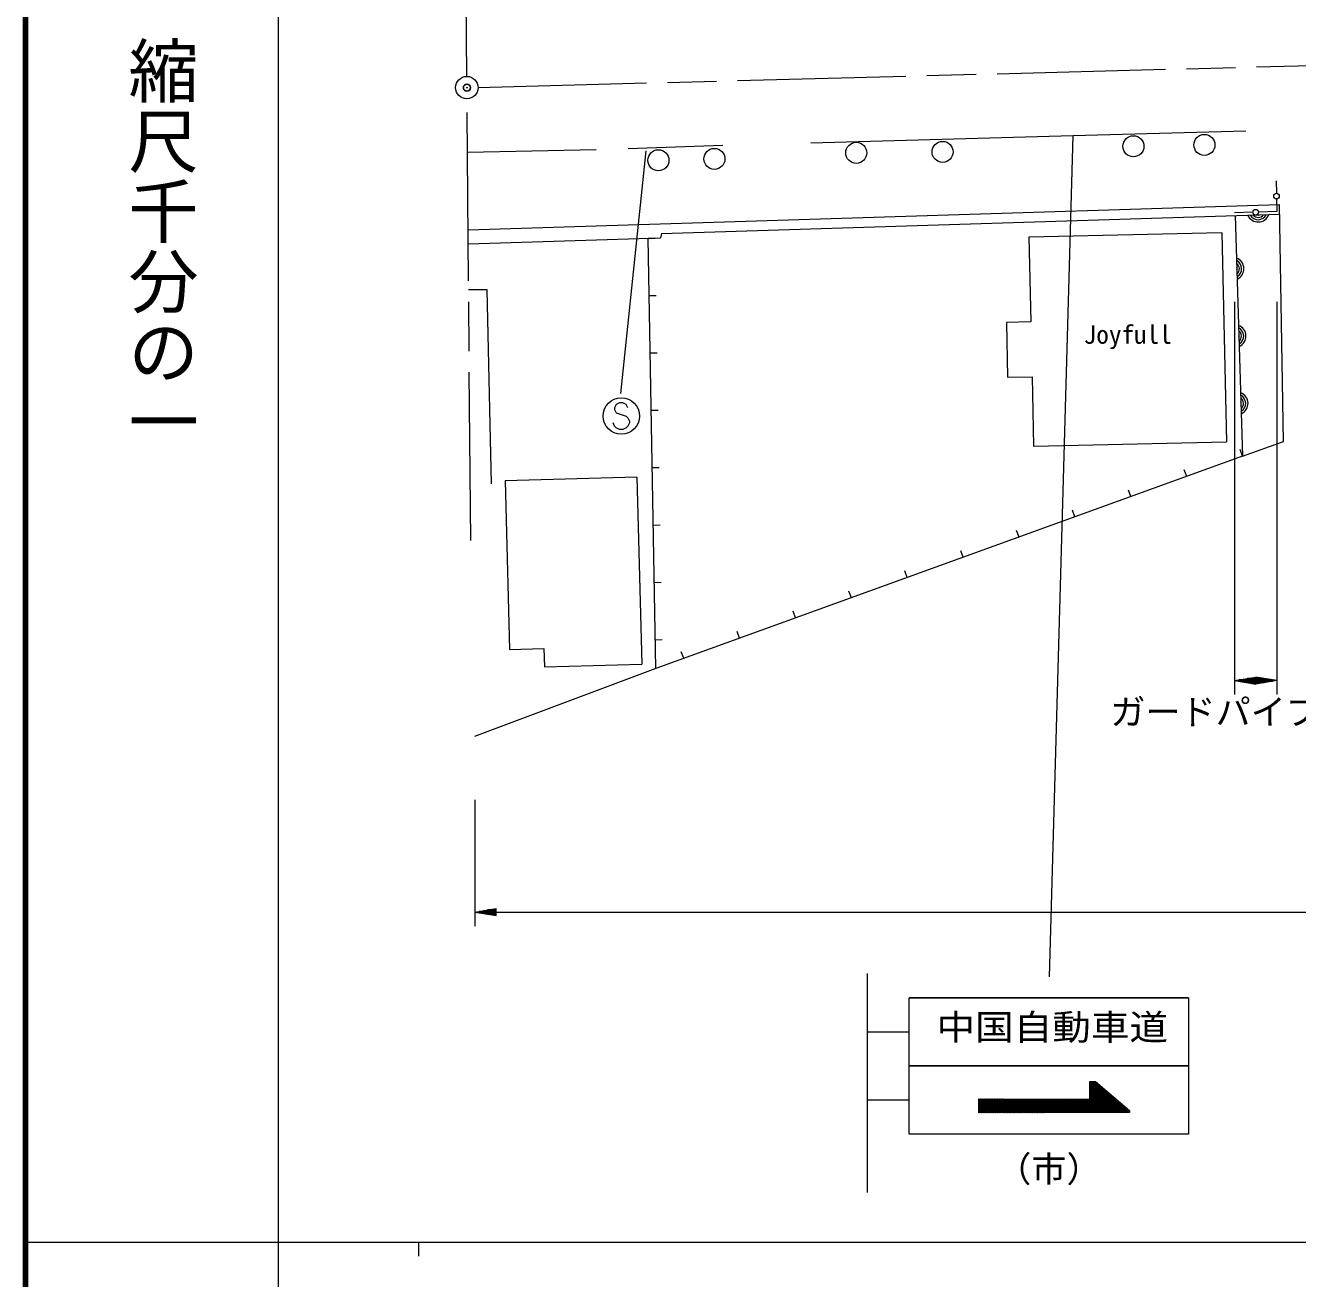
# Model space of a CAD drawing. Units: millimetres, scale not verified. Extents: x 40000 to 680000, y 20000 to 380000.
# Drawn here: x 40000 to 130658, y 202409 to 291731 of the extents above; entities that cross this region are included whole.
import ezdxf
from ezdxf.enums import TextEntityAlignment as Align

# ---------------------------------------------------------------- set-up
doc = ezdxf.new("R2010")
doc.units = ezdxf.units.MM
doc.header["$LTSCALE"] = 1000
doc.header["$PDMODE"] = 32
doc.header["$PDSIZE"] = 500
doc.linetypes.add('CHAIN', pattern=[18.5, 12, -1.5, 3.5, -1.5])
for name, color, linetype, lineweight in [('M-BGD', 7, 'Continuous', 13), ('M-BMK', 2, 'CHAIN', 13), ('M-BMK-SRVR', 3, 'Continuous', 13), ('M-STR-HTXT', 7, 'Continuous', 13), ('M-STR-STRC', 7, 'Continuous', 13), ('M-STR-STRD', 7, 'Continuous', 13), ('M-TTL', 2, 'Continuous', 140), ('M-TTL-BAND', 7, 'Continuous', 13)]:
    doc.layers.add(name, color=color, linetype=linetype, lineweight=lineweight)
doc.layers.add('M-OTRS', color=6, linetype='Continuous')
doc.styles.add('@ＭＳ ゴシック', font='')
doc.styles.add('ＭＳ ゴシック', font='')
doc.styles.get('@ＭＳ ゴシック').set_extended_font_data('@MS Gothic')
doc.styles.get('ＭＳ ゴシック').set_extended_font_data('MS Gothic')

msp = doc.modelspace()

# ---------------------------------------------------------------- linework, layer by layer
at = {"layer": 'M-BGD'}
for p, q in [((129137, 280664), (129152, 279764)), ((71544, 277166), (129366, 278970)), ((127475, 278411), (126176, 278370)), ((85325, 276896), (129377, 278270)), ((126222, 278172), (126741, 261026)), ((71575, 276167), (85257, 276593)), ((84386, 276566), (84886, 276575)), ((85325, 276896), (85257, 276593)), ((125263, 276940), (125599, 262061)), ((84457, 272477), (84957, 272486)), ((84528, 268388), (85028, 268397)), ((84599, 264299), (85099, 264308)), ((126741, 261026), (126571, 261496)), ((84670, 260210), (85170, 260219)), ((83565, 259523), (83925, 246203)), ((122758, 259585), (122588, 260055)), ((118775, 258144), (118605, 258615)), ((114792, 256704), (114622, 257174)), ((84741, 256121), (85241, 256130)), ((110809, 255263), (110639, 255733)), ((106826, 253822), (106656, 254293)), ((84812, 252032), (85312, 252041)), ((102842, 252382), (102672, 252852)), ((98859, 250941), (98689, 251411)), ((94876, 249500), (94706, 249971)), ((90893, 248060), (90723, 248530)), ((84883, 247943), (85383, 247952)), ((86910, 246619), (86740, 247089)), ((84918, 245899), (72003, 241054))]:
    msp.add_line(p, q, dxfattribs=at)
for points in [[(129159, 279364), (129174, 278464), (127875, 278424)], [(126741, 261026), (129650, 262079), (129366, 278970)], [(126741, 261026), (84918, 245899), (84386, 276566)], [(125263, 276940), (111515, 276629), (111652, 270593), (109908, 270554), (109996, 266652), (111740, 266691), (111851, 261750), (125599, 262061)], [(73222, 259067), (72910, 272890), (71581, 272890)], [(83565, 259523), (74182, 259269), (74507, 247244), (76950, 247310), (76985, 246016), (83925, 246203)]]:
    msp.add_lwpolyline(points, dxfattribs=at)
for centre, radius in [((118962, 283117), 750), ((124017, 283216), 750), ((85109, 282119), 750), ((89100, 282219), 750), ((99209, 282651), 750), ((105361, 282718), 750), ((129156, 279564), 200), ((127675, 278417), 200)]:
    msp.add_circle(centre, radius, dxfattribs=at)
for centre, radius, start, end in [((127851, 278535), 812, 204.40729, 339.16756), ((127851, 278535), 650, 210.52308, 333.05177), ((127851, 278535), 488, 221.65577, 321.91908), ((127851, 278535), 325, 255.84506, 287.72979), ((126024, 274387), 812, 294.35397, 69.11424), ((126024, 274387), 650, 300.46976, 62.99845), ((126024, 274387), 488, 311.60245, 51.86576), ((126024, 274387), 325, 345.79174, 17.67647), ((126169, 269589), 812, 294.35397, 69.11424), ((126169, 269589), 650, 300.46976, 62.99845), ((126169, 269589), 488, 311.60245, 51.86576), ((126169, 269589), 325, 345.79174, 17.67647), ((126315, 264792), 812, 294.35397, 69.11424), ((126315, 264792), 650, 300.46976, 62.99845), ((126315, 264792), 488, 311.60245, 51.86576), ((126315, 264792), 325, 345.79174, 17.67647)]:
    msp.add_arc(centre, radius, start, end, dxfattribs=at)
at = {"layer": 'M-BMK'}
for p, q in [((71451, 288097), (71236, 313379)), ((72258, 287318), (170685, 289903)), ((71733, 255019), (71465, 286497))]:
    msp.add_line(p, q, dxfattribs=at)
at = {"layer": 'M-BMK-SRVR'}
msp.add_circle((71458, 287297), 800, dxfattribs=at)
at = {"layer": 'M-OTRS'}
msp.add_point((71458, 287297), dxfattribs=at)
at = {"layer": 'M-STR-HTXT'}
for p, q in [((126176, 272038), (126176, 244038)), ((129174, 272038), (129174, 244038)), ((126176, 245038), (127676, 245288)), ((126176, 245038), (127676, 244788)), ((126176, 245038), (127676, 245038)), ((127676, 245088), (126476, 245088)), ((127676, 244988), (126476, 244988)), ((126776, 245138), (127676, 245138)), ((126776, 244938), (127676, 244938)), ((127676, 245188), (127076, 245188)), ((127676, 244888), (127076, 244888)), ((127376, 245238), (127676, 245238)), ((127376, 244838), (127676, 244838)), ((129174, 245038), (127674, 245288)), ((127674, 245288), (127674, 244788)), ((127974, 245238), (127674, 245238)), ((127674, 245188), (128274, 245188)), ((128574, 245138), (127674, 245138)), ((127674, 245088), (128874, 245088)), ((129174, 245038), (127674, 244788)), ((129174, 245038), (127674, 245038)), ((127674, 244988), (128874, 244988)), ((128574, 244938), (127674, 244938)), ((127674, 244888), (128274, 244888)), ((127974, 244838), (127674, 244838)), ((127676, 244788), (127676, 245288)), ((127676, 245038), (128192, 245038)), ((72035, 236534), (72035, 227534)), ((72035, 228534), (73535, 228784)), ((72035, 228534), (73535, 228284)), ((72035, 228534), (73535, 228534)), ((73535, 228584), (72335, 228584)), ((73535, 228484), (72335, 228484)), ((72635, 228634), (73535, 228634)), ((73535, 228684), (72935, 228684)), ((73235, 228734), (73535, 228734)), ((73535, 228284), (73535, 228784)), ((73535, 228534), (218213, 228534)), ((72635, 228434), (73535, 228434)), ((73535, 228384), (72935, 228384)), ((73235, 228334), (73535, 228334))]:
    msp.add_line(p, q, dxfattribs=at)
at = {"layer": 'M-STR-STRC'}
for p, q in [((112981, 223912), (114667, 283888)), ((82436, 265494), (84232, 282803)), ((82346, 264831), (82109, 264713)), ((82582, 264831), (82346, 264831)), ((82819, 264713), (82582, 264831)), ((82109, 264713), (81991, 264477)), ((81991, 264477), (81991, 264358)), ((81991, 264358), (82109, 264122)), ((82109, 264122), (82819, 263886)), ((82937, 264477), (82819, 264713)), ((82819, 263886), (82937, 263767)), ((81991, 263177), (81873, 263413)), ((82109, 263058), (81991, 263177)), ((82346, 262940), (82109, 263058)), ((82582, 262940), (82346, 262940)), ((82819, 263058), (82582, 262940)), ((82937, 263177), (82819, 263058)), ((82937, 263767), (83055, 263531)), ((83055, 263413), (82937, 263177)), ((83055, 263531), (83055, 263413)), ((100000, 208537), (100000, 224158)), ((122891, 222430), (102988, 222430)), ((100000, 220000), (102988, 220000)), ((114918, 214238), (116793, 216001)), ((115039, 214238), (116856, 215947)), ((115160, 214238), (116920, 215893)), ((115281, 214238), (116983, 215838)), ((115402, 214238), (117047, 215784)), ((115856, 216256), (116069, 216456)), ((115856, 216370), (115948, 216456)), ((115856, 216143), (116189, 216455)), ((115856, 216437), (117920, 214242)), ((115856, 216029), (116286, 216433)), ((115856, 215915), (116349, 216379)), ((115856, 215802), (116413, 216325)), ((115856, 216316), (117807, 214242)), ((115856, 215688), (116476, 216271)), ((115856, 215574), (116539, 216217)), ((115856, 216195), (117693, 214242)), ((115856, 215461), (116603, 216163)), ((115856, 215347), (116666, 216109)), ((115856, 216074), (117580, 214241)), ((115856, 215234), (116730, 216055)), ((115856, 215953), (117466, 214241)), ((115856, 215833), (117353, 214241)), ((115952, 216456), (118034, 214242)), ((116066, 216456), (118147, 214242)), ((116180, 216455), (118261, 214242)), ((116432, 216308), (118374, 214242)), ((117004, 215821), (118488, 214243)), ((100000, 215140), (102988, 215140)), ((107938, 214834), (108340, 215212)), ((107938, 214948), (108219, 215212)), ((107938, 215061), (108099, 215212)), ((107938, 215175), (107978, 215212)), ((107938, 214493), (108701, 215211)), ((107938, 214607), (108581, 215211)), ((107938, 214720), (108460, 215211)), ((107938, 214266), (108943, 215210)), ((107938, 214380), (108822, 215210)), ((107938, 215189), (108841, 214229)), ((107938, 215068), (108727, 214229)), ((107938, 214947), (108614, 214229)), ((108019, 214228), (109063, 215210)), ((108030, 215212), (108954, 214229)), ((108140, 214228), (109184, 215210)), ((108144, 215212), (109068, 214230)), ((108258, 215212), (109181, 214230)), ((108261, 214228), (109304, 215209)), ((108372, 215211), (109295, 214230)), ((108382, 214229), (109425, 215209)), ((108486, 215211), (109408, 214230)), ((108503, 214229), (109545, 215209)), ((108600, 215211), (109522, 214230)), ((108624, 214229), (109666, 215209)), ((108714, 215211), (109635, 214230)), ((108745, 214229), (109787, 215208)), ((108827, 215210), (109749, 214231)), ((108866, 214229), (109907, 215208)), ((108941, 215210), (109862, 214231)), ((108987, 214229), (110028, 215208)), ((109055, 215210), (109976, 214231)), ((109108, 214230), (110148, 215207)), ((109169, 215210), (110089, 214231)), ((109229, 214230), (110269, 215207)), ((109283, 215209), (110203, 214231)), ((109350, 214230), (110389, 215207)), ((109397, 215209), (110316, 214231)), ((109471, 214230), (110510, 215207)), ((109511, 215209), (110430, 214231)), ((109592, 214230), (110631, 215206)), ((109625, 215209), (110543, 214232)), ((109714, 214230), (110751, 215206)), ((109738, 215208), (110657, 214232)), ((109835, 214231), (110872, 215206)), ((109852, 215208), (110770, 214232)), ((109956, 214231), (110992, 215206)), ((109966, 215208), (110884, 214232)), ((110077, 214231), (111113, 215205)), ((110080, 215208), (110997, 214232)), ((110194, 215207), (111111, 214232)), ((110198, 214231), (111233, 215205)), ((110308, 215207), (111224, 214233)), ((110319, 214231), (111354, 215205)), ((110422, 215207), (111338, 214233)), ((110440, 214231), (111475, 215204)), ((110536, 215207), (111451, 214233)), ((110561, 214232), (111595, 215204)), ((110650, 215206), (111565, 214233)), ((110682, 214232), (111716, 215204)), ((110763, 215206), (111678, 214233)), ((110803, 214232), (111836, 215204)), ((110877, 215206), (111792, 214233)), ((110924, 214232), (111957, 215203)), ((110991, 215206), (111905, 214233)), ((111045, 214232), (112077, 215203)), ((111105, 215205), (112019, 214234)), ((111166, 214232), (112198, 215203)), ((111219, 215205), (112132, 214234)), ((111287, 214233), (112318, 215203)), ((111333, 215205), (112246, 214234)), ((111408, 214233), (112439, 215202)), ((111447, 215204), (112359, 214234)), ((111529, 214233), (112560, 215202)), ((111561, 215204), (112473, 214234)), ((111650, 214233), (112680, 215202)), ((111675, 215204), (112586, 214234)), ((111771, 214233), (112801, 215201)), ((111788, 215204), (112700, 214235)), ((111892, 214233), (112921, 215201)), ((111902, 215203), (112813, 214235)), ((112013, 214234), (113042, 215201)), ((112016, 215203), (112927, 214235)), ((112130, 215203), (113040, 214235)), ((112134, 214234), (113162, 215201)), ((112244, 215203), (113154, 214235)), ((112255, 214234), (113283, 215200)), ((112358, 215202), (113267, 214235)), ((112376, 214234), (113404, 215200)), ((112472, 215202), (113381, 214236)), ((112497, 214234), (113524, 215200)), ((112586, 215202), (113494, 214236)), ((112618, 214234), (113645, 215200)), ((112699, 215202), (113608, 214236)), ((112739, 214235), (113765, 215199)), ((112813, 215201), (113721, 214236)), ((112860, 214235), (113886, 215199)), ((112927, 215201), (113835, 214236)), ((112981, 214235), (114006, 215199)), ((113041, 215201), (113948, 214236)), ((113103, 214235), (114127, 215198)), ((113155, 215201), (114062, 214236)), ((113224, 214235), (114248, 215198)), ((113269, 215200), (114175, 214237)), ((113345, 214235), (114368, 215198)), ((113383, 215200), (114288, 214237)), ((113466, 214236), (114489, 215198)), ((113497, 215200), (114402, 214237)), ((113587, 214236), (114609, 215197)), ((113611, 215200), (114515, 214237)), ((113708, 214236), (114730, 215197)), ((113724, 215199), (114629, 214237)), ((113829, 214236), (114850, 215197)), ((113838, 215199), (114742, 214237)), ((113950, 214236), (114971, 215196)), ((113952, 215199), (114856, 214238)), ((114066, 215199), (114969, 214238)), ((114071, 214236), (115092, 215196)), ((114180, 215198), (115083, 214238)), ((114192, 214237), (115212, 215196)), ((114294, 215198), (115196, 214238)), ((114313, 214237), (115333, 215196)), ((114408, 215198), (115310, 214238)), ((114434, 214237), (115453, 215195)), ((114522, 215198), (115423, 214238)), ((114555, 214237), (115574, 215195)), ((114635, 215197), (115537, 214239)), ((114676, 214237), (115694, 215195)), ((114749, 215197), (115650, 214239)), ((114797, 214238), (115815, 215195)), ((114863, 215197), (115764, 214239)), ((114977, 215196), (115877, 214239)), ((115091, 215196), (115991, 214239)), ((115205, 215196), (116104, 214239)), ((115319, 215196), (116218, 214239)), ((115433, 215195), (116331, 214240)), ((115523, 214239), (117110, 215730)), ((115547, 215195), (116445, 214240)), ((115644, 214239), (117173, 215676)), ((115660, 215195), (116558, 214240)), ((115765, 214239), (117237, 215622)), ((115774, 215195), (116672, 214240)), ((115856, 215712), (117239, 214241)), ((115856, 215591), (117126, 214241)), ((115856, 215470), (117012, 214241)), ((115856, 215349), (116899, 214240)), ((115856, 215228), (116785, 214240)), ((115886, 214239), (117300, 215568)), ((116007, 214239), (117364, 215514)), ((116128, 214239), (117427, 215460)), ((116249, 214240), (117490, 215406)), ((116371, 214240), (117554, 215352)), ((116492, 214240), (117617, 215298)), ((116613, 214240), (117681, 215244)), ((116734, 214240), (117744, 215190)), ((116855, 214240), (117807, 215136)), ((116976, 214241), (117871, 215082)), ((117097, 214241), (117934, 215028)), ((117218, 214241), (117998, 214974)), ((117339, 214241), (118061, 214920)), ((117460, 214241), (118124, 214866)), ((117575, 215334), (118601, 214243)), ((107938, 214826), (108500, 214229)), ((107938, 214706), (108387, 214229)), ((107938, 214585), (108273, 214228)), ((107938, 214464), (108160, 214228)), ((107938, 214343), (108046, 214228)), ((117581, 214241), (118188, 214812)), ((117702, 214242), (118251, 214758)), ((117823, 214242), (118315, 214704)), ((117944, 214242), (118378, 214650)), ((118065, 214242), (118441, 214596)), ((118147, 214847), (118691, 214268)), ((118186, 214242), (118505, 214542)), ((118307, 214242), (118568, 214488)), ((118428, 214243), (118632, 214434)), ((118549, 214243), (118692, 214377)), ((118670, 214243), (118691, 214262))]:
    msp.add_line(p, q, dxfattribs=at)
for points in [[(122891, 222430), (122891, 217570), (102988, 217570), (102988, 222430)], [(122891, 217570), (122891, 212710), (102988, 212710), (102988, 217570)], [(115856, 215194), (115856, 216457), (116260, 216455), (118692, 214383), (118691, 214243), (107938, 214228), (107938, 215212)]]:
    msp.add_lwpolyline(points, close=True, dxfattribs=at)
msp.add_circle((82464, 263886), 1300, dxfattribs=at)
at = {"layer": 'M-STR-STRD'}
for p, q in [((95978, 283373), (114667, 283888)), ((114667, 283888), (126971, 284221)), ((71497, 282692), (80681, 282890)), ((82943, 282957), (89693, 283190))]:
    msp.add_line(p, q, dxfattribs=at)
at = {"layer": 'M-TTL'}
msp.add_line((40000, 380000), (40000, 20000), dxfattribs=at)
at = {"layer": 'M-TTL-BAND'}
for p, q in [((58000, 370000), (58000, 20000)), ((40000, 205000), (579000, 205000)), ((68000, 205000), (68000, 204000))]:
    msp.add_line(p, q, dxfattribs=at)

# ---------------------------------------------------------------- texts
at = {"layer": 'M-BGD', "style": 'ＭＳ ゴシック'}
msp.add_text('Joyfull', height=1320, dxfattribs=at).set_placement((118560, 268644), align=Align.BOTTOM_CENTER)
at = {"layer": 'M-STR-HTXT', "style": 'ＭＳ ゴシック'}
for s, p in [('ガードパイプL=5.2', (127934, 241338)), ('（市）', (112939, 208750))]:
    msp.add_text(s, height=1833, dxfattribs=at).set_placement(p, align=Align.BOTTOM_CENTER)
at = {"layer": 'M-STR-STRC', "style": 'ＭＳ ゴシック', "width": 1.1}
msp.add_text('中国自動車道', height=1833, dxfattribs=at).set_placement((113179, 218864), align=Align.BOTTOM_CENTER)
at = {"layer": 'M-TTL-BAND', "style": '@ＭＳ ゴシック'}
msp.add_text('縮尺千分の一', height=3666, rotation=270, dxfattribs=at).set_placement((49777, 261030), align=Align.MIDDLE_RIGHT)

doc.saveas('drawing.dxf')
